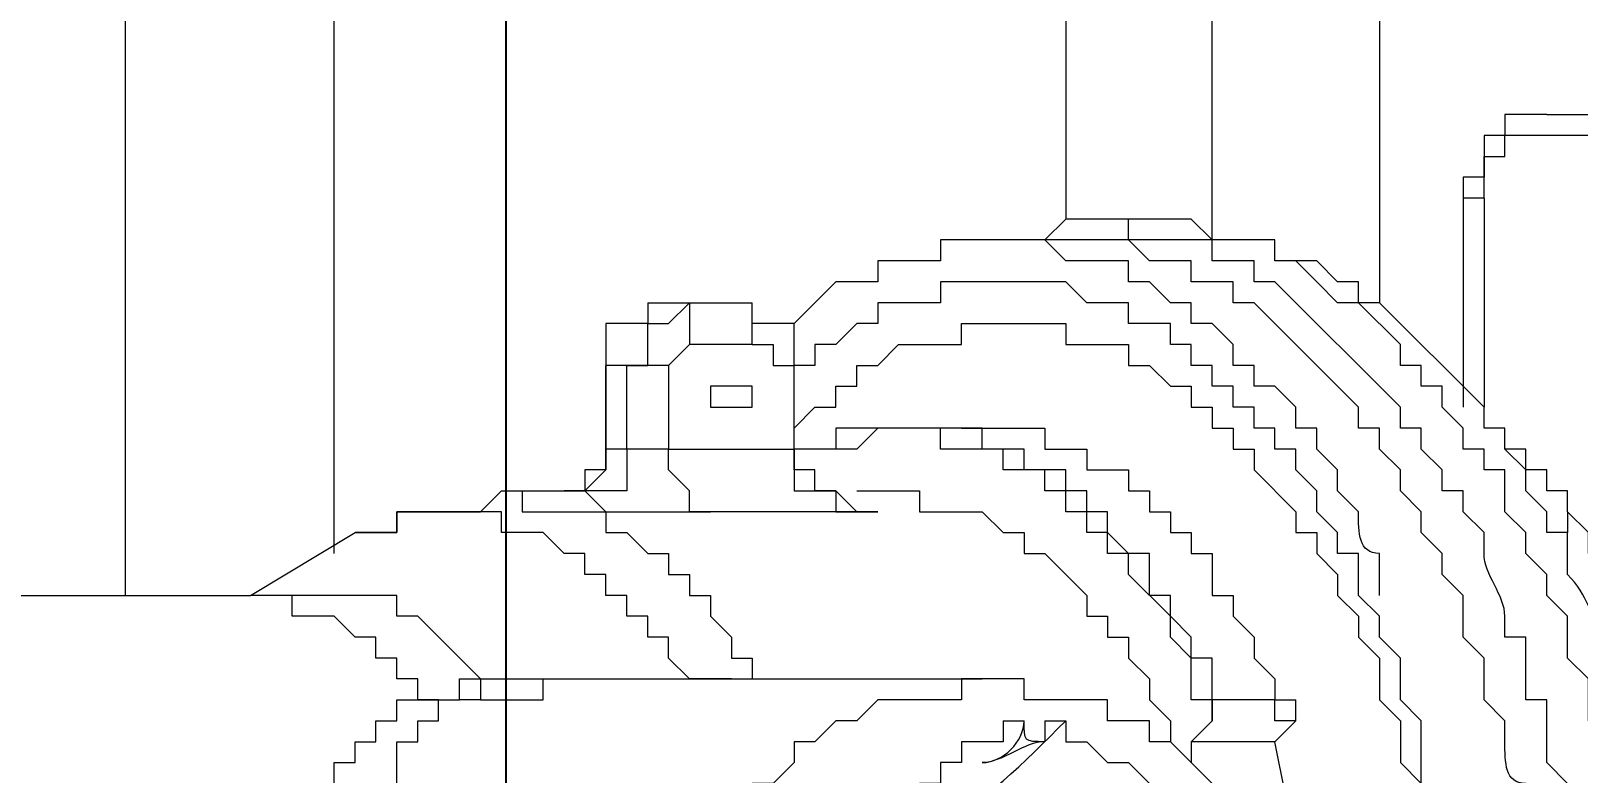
# Model space of a CAD drawing. Header units: millimetres. Extents: x 25083 to 52777, y 24772 to 45779.
# Drawn here: x 39150.19 to 39177.67, y 33961.96 to 33975.15 of the extents above; entities that cross this region are included whole.
import ezdxf

# ---------------------------------------------------------------- set-up
doc = ezdxf.new("R2010")
doc.units = ezdxf.units.MM
doc.styles.get("Standard").update_dxf_attribs({"font": ''})
doc.styles.get('Standard').set_extended_font_data('SimSun')
doc.dimstyles.new('ISO-25', dxfattribs={"dimtxt": 2.5, "dimasz": 2.5, "dimexe": 1.25, "dimexo": 0.625, "dimtad": 1, "dimtxsty": 'Standard', "dimcen": 2.5, "dimadec": 0, "dimazin": 0, "dimtfac": 1, "dimtmove": 0, "dimatfit": 3, "dimfxl": 1, "dimarcsym": 0})

# ---------------------------------------------------------------- blocks, each defined once
blk = doc.blocks.new('*D925')
at = {"color": 0, "lineweight": -2}
for p, q in [((29677.862, 34881.662), (29677.862, 32448.293)), ((40733.017, 34757.645), (40733.017, 32448.293)), ((29680.362, 32449.543), (40730.517, 32449.543))]:
    blk.add_line(p, q, dxfattribs=at)
at = {"color": 0}
for points in [[(29680.362, 32449.96), (29680.362, 32449.127), (29677.862, 32449.543)], [(40730.517, 32449.127), (40730.517, 32449.96), (40733.017, 32449.543)]]:
    blk.add_solid(points, dxfattribs=at)
at = {"layer": 'DEFPOINTS', "color": 0}
for p in [(29677.862, 34882.287), (40733.017, 34758.27), (40733.017, 32449.543)]:
    blk.add_point(p, dxfattribs=at)
at = {"color": 0, "insert": (35205.439, 32451.628), "char_height": 2.5, "attachment_point": 5}
blk.add_mtext('11055,15', dxfattribs=at)
blk = doc.blocks.new('zw$D2F4')
at = {"color": 7, "lineweight": 5}
for points in [[(785.796, 359.104), (785.796, 336.823)], [(796.936, 339.051), (785.796, 339.051)], [(778.368, 336.823), (778.74, 336.823), (779.111, 336.451), (780.597, 336.451), (780.968, 336.08), (781.711, 336.08), (781.711, 335.709), (782.453, 335.709), (782.453, 335.337), (782.825, 335.337), (782.825, 334.966), (783.196, 334.966), (783.196, 334.594), (783.567, 334.594), (783.567, 334.223), (783.939, 334.223), (783.939, 333.852)], [(783.939, 333.852), (784.31, 333.852), (784.31, 334.223), (784.682, 334.223), (784.682, 334.594), (785.053, 334.594), (785.053, 334.966), (785.424, 335.337), (785.424, 336.08), (785.796, 336.08), (785.796, 336.823)], [(784.31, 332.738), (785.424, 333.852), (785.424, 334.223), (785.796, 334.223), (785.796, 334.966), (785.796, 336.823)], [(785.796, 336.823), (786.91, 334.966)], [(778.368, 335.337), (779.854, 335.337), (780.225, 334.966), (781.339, 334.966), (781.711, 334.594), (782.453, 334.594), (782.453, 334.223), (783.196, 334.223), (783.196, 333.852), (783.567, 333.852), (783.567, 333.48), (783.939, 333.48), (783.939, 333.109)], [(786.538, 335.337), (796.565, 335.337)], [(784.31, 329.024), (784.682, 329.395), (785.053, 329.395), (785.053, 329.767), (785.424, 329.767), (785.424, 330.138), (785.796, 330.138), (785.796, 330.51), (786.167, 330.51), (786.167, 330.881), (786.538, 330.881), (786.538, 331.252), (786.91, 331.624), (786.91, 331.995), (786.91, 332.366), (787.281, 332.366), (787.281, 334.223), (786.91, 334.223), (786.91, 334.966)], [(786.91, 334.966), (786.91, 334.223), (787.281, 334.223), (787.281, 332.738), (787.652, 332.366)], [(783.939, 333.852), (783.939, 333.109)], [(783.939, 333.48), (783.939, 333.852)], [(783.939, 333.48), (783.939, 333.109), (784.31, 333.109), (784.31, 332.738)], [(783.939, 332.738), (783.939, 333.109)], [(783.939, 332.738), (783.939, 331.624), (784.31, 331.624), (784.31, 330.881)], [(784.31, 332.738), (783.939, 332.738)], [(784.31, 332.738), (784.31, 329.024)], [(787.652, 332.366), (787.652, 331.995), (787.281, 331.995), (787.281, 330.51), (786.91, 330.51), (786.91, 330.138), (786.538, 329.767), (786.538, 329.395), (786.167, 329.395)], [(787.652, 332.366), (787.652, 331.252)], [(788.395, 330.51), (788.024, 330.51), (788.024, 330.881), (787.652, 330.881), (787.652, 331.252)], [(787.652, 331.252), (787.652, 330.881), (788.024, 330.51), (788.395, 330.51)], [(784.31, 330.881), (784.31, 323.825)], [(787.652, 330.881), (787.281, 330.51), (787.281, 328.653)], [(788.395, 330.138), (787.652, 330.138), (787.652, 330.51), (787.652, 330.881)], [(789.881, 330.51), (788.395, 330.51)], [(788.395, 330.51), (789.881, 330.51)], [(789.881, 329.395), (789.881, 330.51)], [(790.995, 329.767), (790.623, 329.767), (790.623, 330.51), (790.252, 330.51), (789.881, 330.51)], [(790.995, 329.767), (790.623, 329.767), (790.623, 330.51), (790.252, 330.51), (789.881, 330.51)], [(784.31, 323.825), (784.31, 324.196), (783.939, 324.196), (783.939, 325.682), (783.567, 326.053), (783.567, 326.425), (783.196, 326.796), (783.196, 327.167), (782.825, 327.167), (782.453, 327.539), (782.453, 327.91), (782.082, 327.91), (782.082, 328.281), (781.711, 328.281), (781.339, 328.653), (780.968, 328.653), (780.968, 329.024), (780.597, 329.024), (780.225, 329.395), (779.483, 329.395), (779.111, 329.767), (777.997, 329.767), (777.997, 330.138), (776.883, 330.138)], [(788.395, 330.138), (789.881, 330.138)], [(788.395, 329.395), (788.395, 330.138)], [(789.881, 330.138), (789.881, 329.767), (790.623, 329.767), (790.623, 329.395), (790.995, 329.024)], [(790.995, 329.767), (790.995, 327.91)], [(786.167, 329.395), (786.167, 329.024), (785.796, 329.024), (785.796, 328.653), (785.424, 328.653), (785.053, 328.281), (784.682, 328.281), (784.682, 327.91), (784.31, 327.91)], [(787.281, 328.653), (787.281, 329.024), (787.652, 329.024), (788.024, 329.395), (788.395, 329.395)], [(789.881, 329.395), (788.395, 329.395)], [(788.395, 329.395), (788.395, 327.167)], [(789.881, 329.395), (790.252, 329.024)], [(784.31, 328.281), (784.31, 329.024)], [(790.252, 327.91), (790.252, 329.024)], [(790.995, 329.024), (790.252, 329.024)], [(787.281, 325.682), (787.281, 328.653)], [(789.138, 328.653), (789.138, 328.281)], [(789.509, 328.281), (789.509, 328.653), (789.138, 328.653)], [(789.138, 327.91), (789.509, 327.91), (789.509, 328.281)], [(789.138, 328.281), (789.138, 327.91)], [(789.881, 327.167), (790.623, 327.167), (790.623, 327.539), (790.623, 327.91), (790.995, 327.91)], [(790.252, 327.91), (790.252, 327.539), (789.881, 327.539), (789.881, 327.167)], [(790.252, 327.91), (790.995, 327.91)], [(787.281, 317.141), (787.652, 317.512), (788.024, 317.512), (788.395, 317.883), (788.767, 317.883), (788.767, 318.255), (789.138, 318.255), (789.509, 318.626), (789.509, 318.997), (789.881, 318.997), (789.881, 319.369), (790.252, 319.369), (790.623, 319.74), (790.623, 320.111), (790.995, 320.111), (790.995, 320.483), (791.366, 320.854), (791.366, 321.226), (791.737, 321.226), (791.737, 321.968), (791.737, 322.34), (792.109, 322.711), (792.109, 324.568), (791.737, 324.568), (791.737, 325.682), (791.366, 325.682), (791.366, 326.425), (790.623, 327.167), (790.623, 327.539)], [(783.567, 319.74), (783.939, 319.74), (783.939, 320.111), (784.682, 320.111), (785.053, 320.483), (785.424, 320.483), (786.167, 321.226), (786.538, 321.226), (786.538, 321.597), (786.91, 321.597), (786.91, 321.968), (787.281, 321.968), (787.281, 322.34), (787.652, 322.34), (787.652, 322.711), (788.024, 322.711), (788.024, 323.082), (788.024, 323.454), (788.395, 323.454), (788.395, 324.568), (788.767, 324.568), (788.767, 325.682), (788.395, 326.053), (788.395, 327.167)], [(787.281, 326.053), (787.652, 326.425), (787.652, 326.796), (788.024, 326.796), (788.024, 327.167), (788.395, 327.167)], [(788.395, 327.167), (787.652, 327.167), (787.652, 326.425), (787.281, 326.425), (787.281, 325.682)], [(788.395, 327.167), (789.881, 327.167)], [(788.395, 327.167), (789.881, 327.167)], [(788.767, 325.31), (788.767, 326.425), (788.395, 326.425), (788.395, 327.167)], [(788.767, 327.167), (789.138, 326.796), (789.138, 326.425), (789.509, 326.425), (789.509, 326.053), (789.881, 326.053), (789.881, 325.682)], [(790.252, 320.111), (790.252, 320.483), (790.623, 320.483), (790.623, 321.226), (790.995, 321.226), (790.995, 321.968), (791.366, 322.34), (791.366, 324.196), (791.366, 324.568), (790.995, 324.568), (790.995, 325.682), (790.623, 325.682), (790.623, 326.053), (790.252, 326.425), (790.252, 326.796), (789.881, 326.796), (789.881, 327.167)], [(787.281, 325.682), (787.281, 326.053)], [(787.652, 326.053), (787.652, 325.31)], [(789.881, 325.682), (790.252, 325.31), (790.252, 324.196), (790.623, 324.196), (790.623, 322.34), (790.252, 322.34), (790.252, 321.226), (789.881, 321.226), (789.881, 320.854), (789.509, 320.483), (789.509, 320.111), (789.138, 320.111), (789.138, 319.74), (788.767, 319.74), (788.767, 319.369), (788.395, 319.369), (788.395, 318.997), (788.024, 318.997), (787.281, 318.255), (786.91, 318.255), (786.91, 317.883), (786.538, 317.883), (786.167, 317.512), (785.796, 317.512), (785.424, 317.141), (785.053, 317.141), (784.682, 316.769), (783.939, 316.769), (783.567, 316.398), (783.196, 316.398)], [(787.652, 325.31), (787.652, 324.939), (787.281, 324.939), (787.281, 323.825), (786.91, 323.454), (786.91, 323.082), (786.538, 323.082), (786.538, 322.711), (785.796, 321.968), (785.424, 321.968), (785.424, 321.597), (785.053, 321.597), (785.053, 321.226), (784.682, 321.226), (784.31, 320.854), (783.939, 320.854), (783.567, 320.483), (783.196, 320.483), (782.825, 320.111)], [(783.939, 319.74), (784.682, 319.74), (784.682, 320.111), (785.053, 320.111), (785.424, 320.483), (785.796, 320.483), (785.796, 320.854), (786.538, 320.854), (786.538, 321.226), (786.91, 321.597), (787.281, 321.597), (787.281, 321.968), (787.652, 321.968), (787.652, 322.34), (788.024, 322.34), (788.024, 322.711), (788.024, 323.082), (788.395, 323.082), (788.395, 323.825), (788.767, 323.825), (788.767, 325.31)], [(788.767, 324.196), (788.767, 325.31)], [(783.567, 323.454), (783.196, 323.454), (783.196, 324.196), (782.825, 324.196), (782.825, 324.568), (782.453, 324.568), (782.453, 324.939)], [(788.767, 324.196), (788.767, 322.711), (788.395, 322.711), (788.395, 321.968), (788.024, 321.968), (788.024, 321.226), (787.652, 321.226), (787.652, 320.854), (787.281, 320.854), (787.281, 320.483), (786.91, 320.483), (786.91, 320.111)], [(780.968, 318.626), (781.339, 318.626), (781.339, 318.997), (781.711, 318.997), (781.711, 319.369), (782.082, 319.369), (783.196, 320.483), (783.196, 320.854), (783.567, 320.854), (783.567, 321.597), (783.939, 321.597), (783.939, 323.082), (784.31, 323.082), (784.31, 323.825)], [(783.567, 323.454), (783.567, 323.082)], [(786.538, 314.912), (786.91, 314.912), (787.281, 315.284), (787.652, 315.284), (787.652, 315.655), (788.024, 315.655), (788.395, 316.027), (788.767, 316.027), (788.767, 316.398), (789.138, 316.398), (791.366, 318.626), (791.366, 318.997), (791.737, 318.997), (791.737, 319.369), (791.737, 319.74), (792.109, 319.74), (792.109, 321.226), (792.48, 321.226), (792.48, 322.34), (792.109, 322.711), (792.109, 323.454)], [(786.538, 315.655), (786.91, 316.027), (787.281, 316.027), (787.652, 316.398), (788.024, 316.398), (788.395, 316.769), (788.767, 316.769), (788.767, 317.141), (789.138, 317.141), (790.995, 318.997), (790.995, 319.369), (791.366, 319.369), (791.366, 319.74), (791.366, 320.111), (791.737, 320.111), (791.737, 320.854), (792.109, 321.226), (792.109, 323.454)], [(783.567, 322.711), (783.567, 322.34)], [(783.567, 322.34), (783.196, 322.34), (783.196, 321.968), (782.825, 321.597), (782.825, 321.226), (782.453, 320.854), (782.453, 320.483), (781.711, 319.74), (781.711, 319.369)], [(796.565, 322.34), (792.48, 322.34)], [(785.053, 313.427), (785.424, 313.427), (785.796, 313.798), (786.167, 313.798), (786.538, 314.17), (786.91, 314.17), (787.281, 314.541), (788.024, 314.541), (788.024, 314.912), (788.395, 314.912), (788.395, 315.284), (788.767, 315.284), (789.138, 315.655), (789.509, 315.655), (789.509, 316.027), (789.881, 316.027), (789.881, 316.398), (790.252, 316.398), (790.995, 317.141), (790.995, 317.512), (791.366, 317.883), (791.737, 318.255), (791.737, 318.626), (792.109, 318.626), (792.109, 319.74), (792.48, 320.111), (792.48, 321.968)], [(783.196, 320.111), (782.825, 320.111)], [(783.196, 318.626), (783.196, 320.111)], [(783.567, 319.74), (783.196, 320.111)], [(786.91, 320.111), (786.538, 320.111), (786.538, 319.74), (785.796, 319.74), (785.796, 319.369), (785.424, 319.369)], [(786.538, 317.141), (786.538, 317.512), (786.91, 317.512), (787.281, 317.883), (787.652, 317.883), (788.024, 318.255), (788.395, 318.255), (788.395, 318.626), (788.767, 318.626), (788.767, 318.997), (789.138, 318.997), (789.138, 319.369), (789.509, 319.369), (789.509, 319.74), (789.881, 319.74), (789.881, 320.111), (790.252, 320.111)], [(783.939, 319.74), (783.567, 319.74)], [(783.939, 318.626), (783.939, 319.74)], [(792.109, 319.74), (798.05, 319.74)], [(785.424, 319.369), (785.053, 318.997), (784.682, 318.997), (784.31, 318.626), (783.939, 318.626), (783.939, 318.255)], [(785.424, 319.369), (785.053, 318.997), (784.682, 318.997), (784.31, 318.626), (783.939, 318.626)], [(786.167, 313.427), (786.91, 313.427), (786.91, 313.798), (787.281, 313.798), (787.652, 314.17), (788.024, 314.17), (788.395, 314.541), (788.767, 314.541), (788.767, 314.912), (789.138, 314.912), (790.995, 316.769), (790.995, 317.141), (791.366, 317.141), (791.366, 317.512), (791.737, 317.883), (791.737, 318.626), (792.109, 318.626), (792.109, 318.997)], [(781.339, 318.255), (783.196, 318.626)], [(783.196, 318.626), (783.567, 318.255)], [(783.567, 318.255), (783.567, 318.626), (783.939, 318.626)], [(777.997, 315.284), (780.597, 315.284), (780.968, 315.655), (782.082, 315.655), (782.453, 316.027), (783.567, 316.027), (783.939, 316.398), (784.682, 316.398), (785.053, 316.769), (785.424, 316.769), (785.796, 317.141), (786.538, 317.141)], [(799.907, 316.769), (790.995, 316.769)], [(799.907, 316.769), (790.995, 316.769)], [(783.196, 316.398), (782.825, 316.398), (782.453, 316.027), (780.968, 316.027), (780.968, 315.655), (777.997, 315.655)], [(783.196, 314.541), (783.567, 314.541), (783.939, 314.912), (784.682, 314.912), (785.053, 315.284), (785.796, 315.284), (786.167, 315.655), (786.538, 315.655)], [(792.851, 315.284), (789.138, 315.284)], [(792.851, 314.912), (792.851, 315.284)], [(794.337, 313.798), (794.337, 314.541), (793.966, 314.541), (793.966, 314.912), (793.594, 314.912), (793.223, 314.912), (793.223, 315.284), (792.851, 315.284)], [(786.538, 312.684), (786.538, 313.056), (786.91, 313.056), (787.281, 313.427), (787.652, 313.427), (787.652, 313.798), (788.024, 313.798), (788.024, 314.17), (788.395, 314.17), (788.395, 314.541), (788.767, 314.541), (788.767, 314.912)], [(792.851, 314.912), (789.138, 314.912)], [(792.851, 314.912), (793.594, 314.912), (793.594, 314.541), (793.966, 314.541)], [(782.453, 313.427), (782.825, 313.798), (783.939, 313.798), (783.939, 314.17), (785.053, 314.17), (785.053, 314.541), (785.424, 314.541)], [(793.966, 307.857), (793.966, 314.541)], [(794.337, 313.798), (794.337, 314.541), (793.966, 314.541)], [(794.337, 313.798), (794.337, 307.857)], [(780.225, 312.313), (781.339, 312.313), (781.711, 312.684), (783.196, 312.684), (783.567, 313.056), (784.31, 313.056), (784.682, 313.427), (785.053, 313.427)], [(787.281, 313.427), (786.91, 313.427)]]:
    blk.add_lwpolyline(points, dxfattribs=at)
for points in [[(785.796, 336.823), (785.796, 336.823), (785.796, 336.823), (785.796, 336.823)], [(787.652, 330.881), (787.652, 330.881), (787.652, 330.881), (787.652, 331.252)], [(787.652, 331.252), (787.652, 331.252), (787.652, 331.252), (787.652, 331.252)], [(788.395, 330.138), (788.395, 330.138), (788.395, 330.51), (788.395, 330.51)], [(788.395, 327.167), (788.395, 327.167), (788.395, 327.167), (788.395, 327.167)], [(788.395, 327.167), (788.395, 327.167), (788.395, 327.167), (788.395, 327.167)], [(788.395, 327.167), (788.395, 327.167), (788.395, 327.167), (788.395, 327.167)], [(787.281, 325.682), (787.281, 325.682), (787.281, 325.682), (787.281, 326.053)], [(787.281, 326.053), (787.281, 326.053), (787.281, 326.053), (787.281, 326.053)], [(781.711, 324.568), (782.082, 323.825), (782.825, 323.082), (783.567, 322.34)], [(783.196, 322.711), (783.196, 323.082), (782.825, 323.454), (782.825, 323.825)], [(782.825, 323.825), (782.825, 323.454), (783.196, 323.082), (783.567, 323.082)], [(783.196, 322.711), (783.196, 323.082), (783.196, 323.082), (783.567, 323.082)], [(783.567, 322.711), (783.196, 322.711), (783.196, 322.711), (783.196, 322.711)], [(785.424, 319.369), (785.424, 319.369), (785.424, 319.369), (785.424, 319.369)], [(785.424, 319.369), (785.424, 319.369), (785.424, 319.369), (785.424, 319.369)], [(783.567, 318.255), (783.567, 318.255), (783.567, 318.255), (783.939, 318.255)], [(786.538, 316.769), (786.538, 317.141), (786.91, 317.141), (787.281, 317.141)], [(787.281, 317.141), (787.281, 317.141), (787.281, 317.141), (787.281, 317.141)], [(785.796, 316.769), (786.167, 316.769), (786.167, 316.769), (786.538, 316.769)], [(786.538, 316.769), (786.538, 316.769), (786.538, 316.769), (786.538, 316.769)], [(785.424, 314.541), (785.796, 314.541), (786.167, 314.912), (786.538, 314.912)], [(782.453, 314.17), (782.453, 314.541), (782.825, 314.541), (783.196, 314.541)], [(785.053, 312.684), (785.424, 313.056), (785.796, 313.056), (786.167, 313.427)]]:
    blk.add_open_spline(points, degree=3, dxfattribs=at)
blk = doc.blocks.new('zw$50CE')
blk.add_blockref('zw$D2F4', (22.01, 103.569))

msp = doc.modelspace()

# ---------------------------------------------------------------- linework, layer by layer
msp.add_line((39158.63, 33290.649), (39158.63, 34123.983))

# ---------------------------------------------------------------- block references
at = {"rotation": 90}
msp.add_blockref('zw$50CE', (39594.481, 33157.316), dxfattribs=at)

# ---------------------------------------------------------------- dimensions: what is measured, and where the dimension line sits
dim = msp.add_linear_dim(base=(40733.0166, 32449.5434), p1=(29677.8617, 34882.2868), p2=(40733.0166, 34758.2702), dimstyle='ISO-25')
dim.commit()
dim.dimension.update_dxf_attribs({"geometry": '*D925', "text_midpoint": (35205.4391, 32449.5434), "dimtype": 160})

doc.saveas('drawing.dxf')
